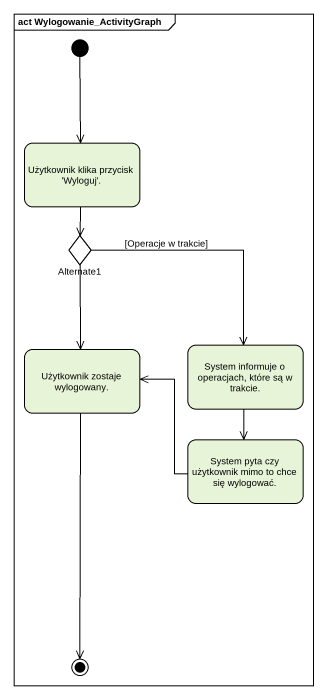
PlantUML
@startuml
mainframe act Wylogowanie_ActivityGraph
hide empty description
state "Użytkownik klika przycisk 'Wyloguj'." as Użytkownik_klika_przycisk
state Alternate1 <<choice>>
state "Użytkownik zostaje wylogowany." as Użytkownik_zostaje
state "System informuje o operacjach, które są w trakcie." as System_informuje_o
state "System pyta czy użytkownik mimo to chce się wylogować." as System_pyta_czy_użytkownik
[*] --> Użytkownik_klika_przycisk
Użytkownik_klika_przycisk --> Alternate1
Alternate1 --> Użytkownik_zostaje
Alternate1 --> System_informuje_o : [Operacje w trakcie]
System_informuje_o --> System_pyta_czy_użytkownik
System_pyta_czy_użytkownik -left-> Użytkownik_zostaje
Użytkownik_zostaje --> [*]
@enduml
